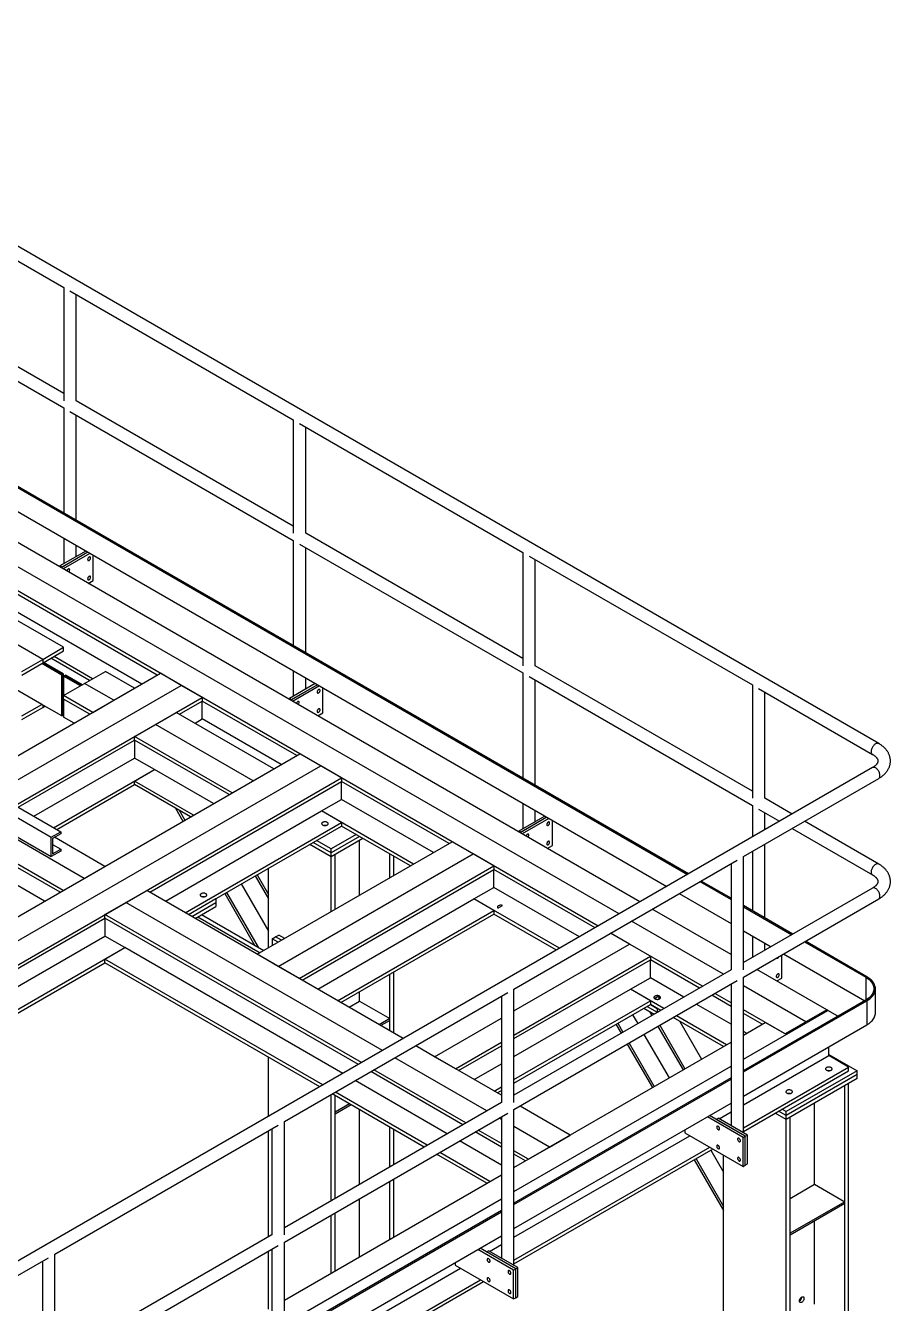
# Model space of a CAD drawing. Header units: millimetres. Extents: x 0 to 16187, y -20471 to 6290.
# Drawn here: x 320.3 to 466.8, y 1906.9 to 2123.3 of the extents above; entities that cross this region are included whole.
import ezdxf

# ---------------------------------------------------------------- set-up
doc = ezdxf.new("R2010")
doc.units = ezdxf.units.MM

msp = doc.modelspace()

# ---------------------------------------------------------------- linework, layer by layer
at = {"color": 7, "linetype": 'Continuous', "lineweight": 25}
for p, q in [((464.85302, 2001.71197), (240.5941, 2131.17388)), ((288.94071, 2100.82763), (326.7765, 2078.98549)), ((239.88987, 2090.71529), (432.46701, 1979.54287)), ((432.64379, 1979.64492), (240.06665, 2090.81734)), ((246.64274, 2082.73423), (428.9309, 1977.50152)), ((288.94071, 2080.41411), (326.7765, 2058.57197)), ((326.7765, 2061.00832), (289.99563, 2082.24147)), ((424.39104, 1974.88072), (242.92982, 2079.63605)), ((326.7765, 2078.98549), (326.7765, 2059.79025)), ((327.83159, 2078.3764), (365.66738, 2056.53427)), ((420.85551, 1972.8397), (239.39429, 2077.59503)), ((328.8865, 2059.79025), (328.8865, 2077.76741)), ((417.31998, 1970.79868), (235.85876, 2075.55401)), ((365.66738, 2038.5571), (328.8865, 2059.79025)), ((326.7765, 2058.57197), (326.7765, 2040.7608)), ((327.83159, 2057.96288), (365.66738, 2036.12075)), ((328.8865, 2039.54273), (328.8865, 2057.35389)), ((365.66738, 2056.53427), (365.66738, 2037.33902)), ((366.72246, 2055.92518), (404.55825, 2034.08305)), ((367.77738, 2037.33902), (367.77738, 2055.31619)), ((404.55825, 2016.10588), (367.77738, 2037.33902)), ((326.7765, 2036.474), (326.7765, 2032.17202)), ((328.8865, 2033.3901), (328.8865, 2035.25592)), ((365.66738, 2036.12075), (365.66738, 2018.30958)), ((366.72246, 2035.51166), (404.55825, 2013.66952)), ((367.77738, 2017.0915), (367.77738, 2034.90267)), ((342.6324, 2013.30249), (306.74681, 2034.0188)), ((330.50253, 2034.32301), (326.12154, 2031.79392)), ((330.85608, 2034.11891), (326.31622, 2031.4981)), ((330.85608, 2034.11891), (326.47509, 2031.58982)), ((331.20963, 2033.91481), (326.66978, 2031.294)), ((331.77839, 2029.3439), (331.77839, 2033.58647)), ((404.55825, 2034.08305), (404.55825, 2014.8878)), ((405.61333, 2033.47396), (443.44912, 2011.63182)), ((406.66825, 2014.8878), (406.66825, 2032.86497)), ((326.75794, 2018.0173), (302.36275, 2032.10034)), ((339.99745, 2011.78137), (306.74681, 2030.97655)), ((326.47509, 2031.58982), (326.12154, 2031.79392)), ((326.12154, 2031.79392), (326.12154, 2031.61049)), ((323.2224, 2015.97628), (298.82722, 2030.05932)), ((330.91311, 2028.84438), (331.77839, 2029.3439)), ((323.0633, 2008.33143), (298.66812, 2022.41447)), ((323.2224, 2015.97628), (326.75794, 2018.0173)), ((326.75794, 2017.40489), (326.75794, 2018.0173)), ((319.68687, 2013.93526), (323.2224, 2015.97628)), ((323.2224, 2015.97628), (323.2224, 2015.36387)), ((323.2224, 2015.36387), (323.3815, 2015.45572)), ((323.3815, 2015.45572), (326.75794, 2017.40489)), ((326.75794, 2013.50654), (323.3815, 2015.45572)), ((331.14085, 2012.38342), (324.6002, 2016.15926)), ((331.67127, 2012.68962), (325.13061, 2016.46546)), ((311.44968, 1995.30109), (343.16281, 2013.60869)), ((319.68687, 2013.32285), (323.0633, 2015.27203)), ((323.0633, 2015.27203), (323.2224, 2015.36387)), ((326.43974, 2013.32285), (323.0633, 2015.27203)), ((323.2224, 2015.36387), (326.59884, 2013.4147)), ((326.43974, 2013.32285), (326.59884, 2013.4147)), ((326.43974, 2006.38226), (326.43974, 2013.32285)), ((326.59884, 2013.4147), (326.75794, 2013.50654)), ((326.59884, 2013.4147), (326.59884, 2006.4741)), ((326.75794, 2013.13916), (326.75794, 2013.50654)), ((326.75794, 2013.13916), (326.91704, 2013.23101)), ((326.91704, 2013.23101), (327.07613, 2013.32285)), ((326.91704, 2013.23101), (329.76305, 2011.58803)), ((329.92215, 2011.67988), (327.07613, 2013.32285)), ((330.29347, 2011.89424), (333.829, 2013.93526)), ((338.77875, 2011.07783), (333.829, 2013.93526)), ((346.69835, 2011.56767), (343.16281, 2013.60869)), ((365.66738, 2014.02277), (365.66738, 2009.7208)), ((404.55825, 2013.66952), (404.55825, 1995.85836)), ((443.44912, 1993.65465), (406.66825, 2014.8878)), ((314.98521, 1993.26007), (346.69835, 2011.56767)), ((326.75794, 2013.13916), (326.75794, 2009.85322)), ((329.60396, 2011.49619), (326.75794, 2013.13916)), ((326.75794, 2009.85322), (330.29347, 2011.89424)), ((335.24322, 2009.03681), (330.29347, 2011.89424)), ((335.24322, 2009.03681), (338.77875, 2011.07783)), ((350.23388, 2009.52665), (346.69835, 2011.56767)), ((369.3934, 2011.87179), (365.01241, 2009.3427)), ((369.74695, 2011.66768), (365.2071, 2009.04688)), ((369.74695, 2011.66768), (365.36597, 2009.13859)), ((370.10051, 2011.46358), (365.56065, 2008.84278)), ((367.77738, 2010.93887), (367.77738, 2012.8047)), ((370.66927, 2006.89268), (370.66927, 2011.13524)), ((405.61333, 2013.06044), (443.44912, 1991.2183)), ((406.66825, 1994.64028), (406.66825, 2012.45145)), ((443.44912, 2011.63182), (443.44912, 1992.43658)), ((318.52075, 1991.21905), (350.23388, 2009.52665)), ((331.70768, 2006.99579), (326.75794, 2009.85322)), ((326.75794, 2009.24081), (326.75794, 2009.85322)), ((331.17727, 2006.68959), (326.75794, 2009.24081)), ((326.75794, 2009.24081), (326.75794, 2006.19856)), ((331.70768, 2006.99579), (335.24322, 2009.03681)), ((346.38024, 2006.68959), (350.23388, 2008.91425)), ((350.23388, 2009.52665), (350.23388, 2008.91425)), ((350.23388, 2005.872), (350.23388, 2008.91425)), ((366.24976, 1999.66848), (350.23388, 2008.91425)), ((365.36597, 2009.13859), (365.01241, 2009.3427)), ((365.01241, 2009.3427), (365.01241, 2009.15927)), ((444.50421, 2011.02273), (463.7981, 1999.8846)), ((445.55912, 1992.43658), (445.55912, 2010.41375)), ((319.68687, 2006.38226), (323.0633, 2008.33143)), ((319.68687, 2005.76985), (323.2224, 2007.81087)), ((326.43974, 2006.38226), (323.0633, 2008.33143)), ((323.2224, 2008.23958), (323.2224, 2007.81087)), ((323.2224, 2007.81087), (323.59372, 2008.02523)), ((342.31429, 2004.95477), (345.84982, 2006.99579)), ((362.39612, 1997.44381), (345.84982, 2006.99579)), ((369.80398, 2006.39316), (370.66927, 2006.89268)), ((326.43974, 2006.38226), (326.59884, 2006.4741)), ((326.59884, 2006.4741), (326.75794, 2006.56595)), ((328.54232, 2005.16846), (326.75794, 2006.19856)), ((338.77875, 2002.91375), (342.31429, 2004.95477)), ((358.86058, 1995.40279), (342.31429, 2004.95477)), ((349.01519, 2005.16846), (350.23388, 2005.872)), ((363.61481, 1998.14735), (350.23388, 2005.872)), ((355.32505, 1993.36177), (338.77875, 2002.91375)), ((338.77875, 2002.30134), (338.77875, 2002.91375)), ((319.05116, 1990.91285), (338.77875, 2002.30134)), ((354.79463, 1993.05557), (338.77875, 2002.30134)), ((338.77875, 2002.30134), (338.77875, 1999.25909)), ((259.31829, 1937.93825), (366.78018, 1999.97468)), ((302.57488, 1998.58748), (324.67197, 1985.8311)), ((304.16588, 1999.50594), (326.26296, 1986.74956)), ((321.68611, 1989.39172), (338.77875, 1999.25909)), ((342.15519, 1997.30992), (338.77875, 1999.25909)), ((370.31571, 1997.93366), (366.78018, 1999.97468)), ((262.85382, 1935.89723), (370.31571, 1997.93366)), ((463.7981, 1997.62993), (312.86616, 1910.49877)), ((325.06255, 1987.44255), (342.15519, 1997.30992)), ((338.77875, 1995.36075), (342.15519, 1997.30992)), ((352.15968, 1991.53445), (342.15519, 1997.30992)), ((358.86058, 1995.40279), (362.39612, 1997.44381)), ((373.85125, 1995.89264), (370.31571, 1997.93366)), ((266.38936, 1933.85621), (373.85125, 1995.89264)), ((325.59296, 1987.13635), (338.77875, 1994.74834)), ((348.78325, 1989.58527), (338.77875, 1995.36075)), ((338.77875, 1994.74834), (338.77875, 1995.36075)), ((348.25283, 1989.27907), (338.77875, 1994.74834)), ((341.35978, 1976.52331), (373.85125, 1995.28023)), ((355.32505, 1993.36177), (358.86058, 1995.40279)), ((373.85125, 1995.89264), (373.85125, 1995.28023)), ((373.85125, 1992.23798), (373.85125, 1995.28023)), ((392.05916, 1984.76903), (373.85125, 1995.28023)), ((441.94474, 1982.5779), (464.85302, 1995.80256)), ((370.47481, 1990.28881), (373.85125, 1992.23798)), ((389.42421, 1983.2479), (373.85125, 1992.23798)), ((450.18055, 1989.76868), (445.55912, 1992.43658)), ((310.95393, 1990.4842), (324.67197, 1982.56494)), ((343.99473, 1975.00218), (370.47481, 1990.28881)), ((345.68872, 1990.7593), (346.97067, 1988.53889)), ((346.31372, 1990.3985), (347.2832, 1988.71931)), ((373.85125, 1988.33964), (370.47481, 1990.28881)), ((386.04778, 1981.29873), (370.47481, 1990.28881)), ((408.28427, 1989.42056), (403.90329, 1986.89147)), ((404.55825, 1991.57155), (404.55825, 1987.26957)), ((406.66825, 1988.48765), (406.66825, 1990.35347)), ((443.44912, 1991.2183), (443.44912, 1985.88271)), ((444.50421, 1990.60921), (448.07038, 1988.55051)), ((445.55912, 1987.10079), (445.55912, 1990.00022)), ((330.22276, 1978.87053), (313.67646, 1988.4225)), ((347.37116, 1973.05301), (373.85125, 1988.33964)), ((347.90158, 1972.7468), (373.85125, 1987.72723)), ((373.85125, 1988.33964), (373.85125, 1987.72723)), ((385.51736, 1980.99253), (373.85125, 1987.72723)), ((408.63783, 1989.21646), (404.09797, 1986.59566)), ((408.63783, 1989.21646), (404.25684, 1986.68737)), ((408.99138, 1989.01236), (404.45152, 1986.39156)), ((409.56014, 1984.44145), (409.56014, 1988.68402)), ((450.18055, 1987.33233), (463.7981, 1979.47108)), ((464.85302, 1981.29845), (452.29072, 1988.55051)), ((326.68723, 1976.82951), (310.14093, 1986.38148)), ((326.15681, 1976.52331), (310.14093, 1985.76908)), ((324.67197, 1985.8311), (326.26296, 1986.74956)), ((324.67197, 1982.56494), (324.67197, 1985.8311)), ((326.26296, 1986.42295), (324.8841, 1985.62695)), ((324.8841, 1985.62695), (324.8841, 1983.01402)), ((333.75829, 1980.91155), (325.2371, 1985.83073)), ((326.26296, 1986.74956), (326.26296, 1986.42295)), ((372.08348, 1983.84929), (369.60861, 1985.27801)), ((376.32612, 1986.29852), (372.08348, 1983.84929)), ((376.8919, 1985.9719), (372.08348, 1983.19606)), ((377.45768, 1985.64528), (372.08348, 1982.54283)), ((376.90949, 1976.02331), (376.90949, 1985.32882)), ((404.25684, 1986.68737), (403.90329, 1986.89147)), ((403.90329, 1986.89147), (403.90329, 1986.70805)), ((326.26296, 1983.4834), (324.67197, 1982.56494)), ((324.8841, 1984.60602), (326.26296, 1983.81002)), ((324.8841, 1983.01402), (326.26296, 1983.81002)), ((326.26296, 1983.81002), (326.26296, 1983.4834)), ((359.56769, 1966.0121), (392.58958, 1985.07523)), ((363.10323, 1963.97108), (396.12511, 1983.03421)), ((372.08348, 1982.54283), (368.47705, 1984.62477)), ((372.08348, 1983.19606), (369.04283, 1984.95139)), ((372.08348, 1983.19606), (372.08348, 1983.84929)), ((372.08348, 1982.54283), (372.08348, 1983.19606)), ((372.75523, 1973.62511), (372.75523, 1982.93062)), ((382.01833, 1978.97258), (382.01833, 1983.01247)), ((396.12511, 1983.03421), (392.58958, 1985.07523)), ((399.66065, 1980.99319), (396.12511, 1983.03421)), ((408.69485, 1983.94193), (409.56014, 1984.44145)), ((443.44912, 1983.44636), (443.44912, 1973.40713)), ((445.55912, 1972.18906), (445.55912, 1984.66443)), ((323.52186, 1975.00218), (313.51736, 1980.77766)), ((330.22276, 1978.87053), (333.75829, 1980.91155)), ((366.63876, 1961.93006), (399.66065, 1980.99319)), ((372.08348, 1973.23731), (372.08348, 1982.54283)), ((382.69008, 1979.36037), (382.69008, 1982.62468)), ((399.66065, 1980.99319), (399.66065, 1980.38078)), ((403.05387, 1960.12668), (440.88966, 1981.96881)), ((439.83474, 1981.35982), (439.83474, 1963.38265)), ((441.94474, 1963.38265), (441.94474, 1982.5779)), ((326.68723, 1976.82951), (330.22276, 1978.87053)), ((359.22966, 1979.28637), (361.47688, 1975.39407)), ((359.54219, 1979.46678), (361.47688, 1976.1158)), ((361.47688, 1967.11425), (361.47688, 1980.58366)), ((367.16918, 1961.62386), (399.66065, 1980.38078)), ((399.66065, 1977.33854), (399.66065, 1980.38078)), ((416.78956, 1970.49247), (399.66065, 1980.38078)), ((337.29383, 1974.78849), (340.82936, 1976.82951)), ((384.29809, 1951.73555), (340.82936, 1976.82951)), ((354.35427, 1976.47186), (359.70861, 1967.19787)), ((356.86449, 1977.92099), (361.47688, 1969.9321)), ((396.28421, 1975.38936), (399.66065, 1977.33854)), ((414.15461, 1968.97135), (399.66065, 1977.33854)), ((434.57718, 1978.32469), (439.83474, 1975.28957)), ((439.83474, 1975.49367), (434.75396, 1978.42675)), ((463.7981, 1977.21641), (441.94474, 1964.60073)), ((333.75829, 1972.74747), (337.29383, 1974.78849)), ((380.76256, 1949.69453), (337.29383, 1974.78849)), ((347.90158, 1972.7468), (352.56733, 1975.44029)), ((348.46736, 1972.42019), (352.56733, 1974.78706)), ((352.56733, 1975.44029), (352.56733, 1974.78706)), ((352.56733, 1974.78706), (352.56733, 1974.13382)), ((354.04174, 1976.29144), (359.0835, 1967.55885)), ((369.80413, 1960.10273), (396.28421, 1975.38936)), ((399.66065, 1973.44019), (396.28421, 1975.38936)), ((410.77818, 1967.02217), (396.28421, 1975.38936)), ((400.34257, 1973.83386), (401.10004, 1974.27113)), ((431.04107, 1976.28334), (439.83474, 1971.20686)), ((441.94474, 1962.16438), (464.85302, 1975.38904)), ((450.32433, 1969.43816), (441.94474, 1974.27559)), ((266.91977, 1933.55001), (333.75829, 1972.13506)), ((377.22702, 1947.65351), (333.75829, 1972.74747)), ((333.75829, 1972.13506), (333.75829, 1972.74747)), ((376.69661, 1947.3473), (333.75829, 1972.13506)), ((333.75829, 1972.13506), (333.75829, 1969.09281)), ((349.03313, 1972.09357), (352.56733, 1974.13382)), ((349.50676, 1972.36699), (360.0396, 1966.28453)), ((349.50716, 1972.36722), (360.04001, 1966.28477)), ((350.13216, 1972.72803), (360.66501, 1966.64557)), ((373.18056, 1958.15356), (399.66065, 1973.44019)), ((373.71098, 1957.84736), (399.66065, 1972.82778)), ((399.66065, 1973.44019), (399.66065, 1972.82778)), ((410.24776, 1966.71597), (399.66065, 1972.82778)), ((439.83474, 1965.96526), (426.50122, 1973.66254)), ((441.94474, 1974.07149), (450.14755, 1969.33611)), ((438.53605, 1962.63294), (422.96568, 1971.62152)), ((441.94474, 1969.98879), (446.61144, 1967.29476)), ((269.55472, 1932.02888), (333.75829, 1969.09281)), ((337.13473, 1967.14364), (333.75829, 1969.09281)), ((362.11328, 1968.61995), (362.67896, 1968.94651)), ((363.09919, 1968.05079), (362.11328, 1968.61995)), ((362.11328, 1968.61995), (362.11328, 1967.48164)), ((362.67896, 1968.94651), (363.24465, 1969.27308)), ((363.66488, 1968.37736), (362.67896, 1968.94651)), ((364.23056, 1968.70392), (363.24465, 1969.27308)), ((422.64162, 1967.72656), (419.43015, 1969.5805)), ((435.00052, 1960.59192), (419.43015, 1969.5805)), ((443.44912, 1969.12033), (443.44912, 1965.46919)), ((445.55912, 1966.68727), (445.55912, 1967.90225)), ((452.25772, 1968.11793), (462.65679, 1962.11468)), ((462.83357, 1962.21673), (452.4345, 1968.21999)), ((272.93116, 1930.07971), (337.13473, 1967.14364)), ((333.75829, 1965.19447), (337.13473, 1967.14364)), ((374.06166, 1945.82618), (337.13473, 1967.14364)), ((363.10323, 1963.97108), (359.56769, 1966.0121)), ((403.05387, 1956.41879), (422.64162, 1967.72656)), ((403.05387, 1952.33675), (426.17715, 1965.68554)), ((426.17715, 1965.68554), (422.64162, 1967.72656)), ((426.17715, 1965.68554), (426.17715, 1965.07313)), ((448.45101, 1961.99023), (448.45101, 1965.92037)), ((448.72161, 1966.07658), (462.47944, 1958.13436)), ((273.46157, 1929.7735), (333.75829, 1964.58206)), ((370.68522, 1943.877), (333.75829, 1965.19447)), ((333.75829, 1964.58206), (333.75829, 1965.19447)), ((370.15481, 1943.5708), (333.75829, 1964.58206)), ((366.63876, 1961.93006), (363.10323, 1963.97108)), ((403.05387, 1951.72435), (426.17715, 1965.07313)), ((426.17715, 1962.03088), (426.17715, 1965.07313)), ((434.4701, 1960.28571), (426.17715, 1965.07313)), ((442.07159, 1964.67396), (441.94474, 1964.74718)), ((456.07009, 1956.59279), (444.18176, 1963.45578)), ((382.01833, 1953.05162), (382.01833, 1962.64309)), ((382.69008, 1952.66383), (382.69008, 1963.03088)), ((439.83474, 1963.38265), (403.05387, 1942.14951)), ((403.05387, 1939.71316), (440.88966, 1961.55529)), ((422.80072, 1960.08171), (426.17715, 1962.03088)), ((431.83515, 1958.76459), (426.17715, 1962.03088)), ((441.94474, 1935.76443), (441.94474, 1962.16438)), ((447.58573, 1961.49071), (448.45101, 1961.99023)), ((462.65679, 1962.11468), (462.65679, 1958.23674)), ((364.163, 1937.67545), (401.99878, 1959.51759)), ((376.90949, 1958.07568), (376.90949, 1959.69382)), ((403.05387, 1940.93143), (403.05387, 1960.12668)), ((403.05387, 1948.6821), (422.80072, 1960.08171)), ((426.17715, 1958.13254), (422.80072, 1960.08171)), ((428.45872, 1956.81541), (422.80072, 1960.08171)), ((439.83474, 1957.80118), (437.11069, 1959.37374)), ((439.83474, 1960.9463), (439.83474, 1936.98251)), ((452.53456, 1954.55177), (441.94474, 1960.66514)), ((464.29803, 1956.09301), (464.29803, 1960.17571)), ((375.11248, 1957.03829), (376.90949, 1958.07568)), ((376.90949, 1958.07568), (382.01833, 1955.1264)), ((400.94387, 1958.9086), (400.94387, 1940.93143)), ((403.05387, 1944.78375), (426.17715, 1958.13254)), ((403.05387, 1944.17134), (426.17715, 1957.52013)), ((425.61137, 1957.19351), (427.3262, 1956.20357)), ((426.17715, 1958.13254), (426.17715, 1957.52013)), ((426.17715, 1957.52013), (427.3262, 1956.8568)), ((427.9283, 1956.50921), (426.17715, 1957.52013)), ((426.85908, 1958.5262), (427.61654, 1958.96348)), ((427.61654, 1958.96348), (427.61654, 1958.42415)), ((439.83474, 1954.14652), (433.94533, 1957.54641)), ((439.83474, 1957.18877), (436.58028, 1959.06754)), ((462.65679, 1958.23674), (441.94474, 1946.27993)), ((441.94474, 1946.07583), (462.83357, 1958.13469)), ((462.83357, 1958.13469), (462.83357, 1954.05199)), ((382.01833, 1955.1264), (380.22132, 1954.08901)), ((382.01833, 1954.79979), (380.50421, 1953.9257)), ((382.01833, 1954.79979), (382.01833, 1955.1264)), ((389.61973, 1948.66343), (400.94387, 1955.20072)), ((423.15689, 1955.77657), (424.03239, 1954.26015)), ((425.0456, 1956.8669), (426.79675, 1955.85598)), ((425.99844, 1956.31683), (426.39756, 1955.62553)), ((426.62344, 1955.95603), (426.71009, 1955.80595)), ((427.3262, 1956.8568), (427.3262, 1956.20357)), ((427.3262, 1956.20357), (427.89198, 1956.53018)), ((427.3262, 1956.20357), (427.3262, 1956.16162)), ((438.55037, 1950.37722), (430.03847, 1955.29104)), ((439.08079, 1950.68343), (430.56889, 1955.59724)), ((448.99902, 1952.51075), (441.94474, 1956.5831)), ((441.94474, 1948.25471), (456.22919, 1956.50095)), ((445.09217, 1954.15372), (441.94474, 1955.97069)), ((456.07009, 1956.59279), (448.99902, 1952.51075)), ((456.07009, 1956.59279), (452.53456, 1954.55177)), ((456.22919, 1956.50095), (456.07009, 1956.59279)), ((457.93958, 1955.51356), (456.22919, 1956.50095)), ((420.33414, 1954.14703), (421.20964, 1952.63061)), ((420.64666, 1954.32745), (421.52217, 1952.81103)), ((427.45256, 1953.79822), (431.70816, 1946.4273)), ((427.76509, 1953.97864), (432.02069, 1946.60772)), ((431.14846, 1954.65025), (434.84912, 1948.24053)), ((441.94474, 1952.33675), (445.62259, 1954.45993)), ((441.94474, 1941.99313), (462.83357, 1954.05199)), ((442.45722, 1952.6326), (441.94474, 1952.92845)), ((448.99902, 1952.51075), (445.62259, 1954.45993)), ((448.99902, 1952.51075), (452.53456, 1954.55177)), ((389.61973, 1948.66343), (386.40826, 1950.51737)), ((400.94387, 1942.12614), (386.40826, 1950.51737)), ((393.15526, 1946.62241), (400.94387, 1951.11868)), ((393.68568, 1946.31621), (400.94387, 1950.50627)), ((403.05387, 1929.88553), (439.83474, 1951.11868)), ((422.26464, 1950.8033), (426.52024, 1943.43238)), ((422.57717, 1950.98371), (426.83277, 1943.61279)), ((425.08739, 1952.43284), (429.343, 1945.06192)), ((361.47688, 1938.56114), (361.47688, 1948.58046)), ((398.4431, 1939.48777), (382.87273, 1948.47635)), ((393.15526, 1946.62241), (389.61973, 1948.66343)), ((441.94474, 1940.51802), (456.38829, 1948.8561)), ((456.38829, 1948.8561), (456.38829, 1950.33121)), ((456.38829, 1949.0601), (461.17894, 1946.29452)), ((459.76472, 1946.90692), (456.38829, 1948.8561)), ((394.37715, 1937.14054), (378.80678, 1946.12913)), ((394.90757, 1937.44675), (379.33719, 1946.43533)), ((396.32063, 1944.79508), (400.94387, 1947.46402)), ((403.05387, 1925.80349), (439.83474, 1947.03664)), ((441.94474, 1936.61967), (459.76472, 1946.90692)), ((441.94474, 1936.00726), (459.76472, 1946.29452)), ((461.17894, 1946.29452), (449.15812, 1939.35505)), ((459.76472, 1946.29452), (459.76472, 1946.90692)), ((461.17894, 1945.64129), (461.17894, 1946.29452)), ((391.7422, 1935.61942), (376.17183, 1944.608)), ((439.83474, 1945.06186), (403.05387, 1923.82871)), ((403.05387, 1923.62461), (439.83474, 1944.85775)), ((461.17894, 1945.64129), (449.15812, 1938.70182)), ((461.17894, 1944.98805), (449.15812, 1938.04858)), ((459.76472, 1805.19627), (459.76472, 1944.17165)), ((461.17894, 1944.98805), (461.17894, 1945.64129)), ((372.08348, 1924.27068), (372.08348, 1942.24785)), ((387.83535, 1933.36404), (372.26498, 1942.35263)), ((372.75523, 1924.65848), (372.75523, 1942.06961)), ((388.36576, 1933.67024), (372.79539, 1942.65883)), ((399.69706, 1942.84591), (400.94387, 1943.56567)), ((400.22748, 1942.5397), (400.94387, 1942.95327)), ((459.09297, 1805.47382), (459.09297, 1943.78385)), ((400.94387, 1940.93143), (364.163, 1919.69828)), ((375.2012, 1940.65758), (372.75523, 1939.24555)), ((375.48409, 1940.49427), (372.75523, 1938.91894)), ((376.90949, 1927.05667), (376.90949, 1939.67141)), ((403.05387, 1919.5419), (439.83474, 1940.77505)), ((403.05387, 1913.3132), (403.05387, 1939.71316)), ((412.6007, 1935.3968), (404.0888, 1940.31061)), ((449.15812, 1939.35505), (448.45101, 1939.76325)), ((453.98412, 1927.05436), (453.98412, 1940.83458)), ((364.163, 1917.26193), (401.99878, 1939.10407)), ((364.163, 1918.48021), (364.163, 1937.67545)), ((372.75523, 1938.91894), (372.75523, 1939.24555)), ((400.94387, 1938.0441), (400.55327, 1938.26959)), ((400.94387, 1938.49508), (400.94387, 1914.53128)), ((441.8926, 1934.97812), (435.84284, 1938.47057)), ((442.24615, 1935.18222), (436.19639, 1938.67468)), ((437.2964, 1938.03965), (437.64996, 1938.24376)), ((442.24615, 1935.18222), (437.2964, 1938.03965)), ((442.59971, 1935.38633), (437.64996, 1938.24376)), ((437.82757, 1938.14122), (439.83474, 1939.29994)), ((449.15812, 1938.04858), (447.31946, 1939.11002)), ((449.15812, 1938.70182), (447.88524, 1939.43664)), ((449.15812, 1938.70182), (449.15812, 1939.35505)), ((449.15812, 1938.04858), (449.15812, 1938.70182)), ((449.15812, 1799.07321), (449.15812, 1938.04858)), ((449.82987, 1799.461), (449.82987, 1938.43638)), ((325.27212, 1915.22423), (363.10791, 1937.06636)), ((361.47688, 1918.14762), (361.47688, 1936.12479)), ((362.053, 1936.45738), (362.053, 1918.48021)), ((382.01833, 1930.00595), (382.01833, 1936.72213)), ((382.69008, 1930.39374), (382.69008, 1936.33434)), ((400.94387, 1933.34965), (396.48732, 1935.92237)), ((400.94387, 1933.96206), (397.01774, 1936.22857)), ((409.06517, 1933.35578), (403.05387, 1936.82602)), ((409.06517, 1933.35578), (412.6007, 1935.3968)), ((431.9931, 1936.24817), (431.9931, 1935.79373)), ((431.9931, 1935.79373), (441.8926, 1930.07888)), ((442.24615, 1935.18222), (442.59971, 1935.38633)), ((442.59971, 1930.48708), (442.59971, 1935.38633)), ((400.94387, 1930.30741), (393.85237, 1934.40124)), ((403.05387, 1918.0668), (432.87713, 1935.2834)), ((403.05387, 1914.16845), (436.25357, 1933.33422)), ((405.52963, 1931.31476), (409.06517, 1933.35578)), ((441.8926, 1934.97812), (442.24615, 1935.18222)), ((441.8926, 1930.07888), (441.8926, 1934.97812)), ((442.24615, 1930.28298), (442.24615, 1935.18222)), ((398.45742, 1927.23205), (389.94552, 1932.14587)), ((398.98783, 1927.53826), (390.47594, 1932.45207)), ((403.05387, 1913.55604), (436.78398, 1933.02802)), ((405.52963, 1931.31476), (403.05387, 1932.74398)), ((404.99922, 1931.00855), (403.05387, 1932.13158)), ((433.59131, 1931.18493), (438.55152, 1922.5936)), ((433.90384, 1931.36535), (438.55152, 1923.31532)), ((436.41406, 1932.81447), (438.55152, 1929.11229)), ((438.55152, 1805.19627), (438.55152, 1932.00764)), ((441.8926, 1930.07888), (442.24615, 1930.28298)), ((442.24615, 1930.28298), (442.59971, 1930.48708)), ((364.163, 1907.43431), (400.94387, 1928.66745)), ((382.01833, 1917.74197), (382.01833, 1927.5696)), ((382.69008, 1918.12977), (382.69008, 1927.95739)), ((449.82987, 1924.65616), (453.98412, 1927.05436)), ((453.98412, 1927.05436), (459.09297, 1924.10508)), ((364.163, 1903.35227), (400.94387, 1924.58541)), ((376.90949, 1914.7927), (376.90949, 1924.62032)), ((400.94387, 1922.61063), (364.163, 1901.37749)), ((364.163, 1901.17339), (400.94387, 1922.40653)), ((459.09297, 1924.10508), (449.82987, 1918.75761)), ((459.09297, 1923.77847), (449.82987, 1918.431)), ((459.09297, 1923.77847), (459.09297, 1924.10508)), ((372.08348, 1912.0067), (372.08348, 1921.83433)), ((372.75523, 1912.3945), (372.75523, 1922.22212)), ((453.98412, 1906.72249), (453.98412, 1920.82919)), ((362.053, 1918.48021), (325.27212, 1897.24706)), ((364.163, 1897.09068), (400.94387, 1918.32383)), ((449.82987, 1918.431), (449.82987, 1918.75761)), ((325.27212, 1894.81071), (363.10791, 1916.65284)), ((362.053, 1916.04385), (362.053, 1892.08006)), ((364.163, 1890.86198), (364.163, 1917.26193)), ((403.00173, 1912.5269), (396.95197, 1916.01935)), ((403.35528, 1912.731), (397.30552, 1916.22345)), ((398.93669, 1915.69), (400.94387, 1916.84872)), ((313.92108, 1908.67141), (324.21704, 1914.61514)), ((323.16212, 1914.00615), (323.16212, 1896.02898)), ((325.27212, 1896.02898), (325.27212, 1915.22423)), ((361.47688, 1905.88364), (361.47688, 1915.71127)), ((393.10223, 1913.79694), (393.10223, 1913.34251)), ((398.40553, 1915.58843), (398.75908, 1915.79253)), ((403.35528, 1912.731), (398.40553, 1915.58843)), ((403.70883, 1912.9351), (398.75908, 1915.79253)), ((364.163, 1895.61557), (393.98626, 1912.83217)), ((393.10223, 1913.34251), (403.00173, 1907.62765)), ((403.00173, 1912.5269), (403.35528, 1912.731)), ((403.00173, 1907.62765), (403.00173, 1912.5269)), ((403.35528, 1912.731), (403.70883, 1912.9351)), ((403.35528, 1907.83176), (403.35528, 1912.731)), ((403.70883, 1908.03586), (403.70883, 1912.9351)), ((364.163, 1891.71722), (397.36269, 1910.883)), ((364.163, 1891.10482), (397.89311, 1910.5768)), ((403.00173, 1907.62765), (403.35528, 1907.83176)), ((403.35528, 1907.83176), (403.70883, 1908.03586))]:
    msp.add_line(p, q, dxfattribs=at)
at = {"color": 7, "linetype": 'Continuous', "lineweight": 25, "flags": 128}
for points in [[(331.31878, 2033.16127), (331.31257, 2033.22128), (331.29427, 2033.27112), (331.26478, 2033.30829), (331.22559, 2033.33092), (331.17867, 2033.33788), (331.12636, 2033.32881), (331.07129, 2033.30419), (331.01622, 2033.26523), (330.96391, 2033.2139), (330.91698, 2033.15276), (330.87779, 2033.08488), (330.84831, 2033.01368), (330.83001, 2032.9427), (330.8238, 2032.87553), (330.83001, 2032.81552), (330.84831, 2032.76568), (330.87779, 2032.72851), (330.91698, 2032.70588), (330.96391, 2032.69892), (331.01622, 2032.70798), (331.07129, 2032.73261), (331.12636, 2032.77157), (331.17867, 2032.8229), (331.22559, 2032.88404), (331.26478, 2032.95191), (331.29427, 2033.02312), (331.31257, 2033.09409), (331.31878, 2033.16127)], [(327.78324, 2031.12025), (327.77704, 2031.18026), (327.75873, 2031.2301), (327.72925, 2031.26727), (327.69006, 2031.2899), (327.64313, 2031.29686), (327.59083, 2031.28779), (327.53575, 2031.26317), (327.48068, 2031.22421), (327.42837, 2031.17288), (327.38145, 2031.11174), (327.34226, 2031.04386), (327.31278, 2030.97266), (327.30041, 2030.92995)], [(331.31878, 2029.89511), (331.31257, 2029.95512), (331.29427, 2030.00496), (331.26478, 2030.04212), (331.22559, 2030.06475), (331.17867, 2030.07171), (331.12636, 2030.06265), (331.07129, 2030.03803), (331.01622, 2029.99907), (330.96391, 2029.94773), (330.91698, 2029.8866), (330.87779, 2029.81872), (330.84831, 2029.74751), (330.83001, 2029.67654), (330.8238, 2029.60936), (330.83001, 2029.54935), (330.84831, 2029.49951), (330.87779, 2029.46235), (330.91698, 2029.43972), (330.96391, 2029.43276), (331.01622, 2029.44182), (331.07129, 2029.46645), (331.12636, 2029.5054), (331.17867, 2029.55674), (331.22559, 2029.61788), (331.26478, 2029.68575), (331.29427, 2029.75696), (331.31257, 2029.82793), (331.31878, 2029.89511)], [(370.20965, 2010.71005), (370.20344, 2010.77006), (370.18514, 2010.8199), (370.15565, 2010.85706), (370.11647, 2010.87969), (370.06954, 2010.88665), (370.01723, 2010.87759), (369.96216, 2010.85297), (369.90709, 2010.81401), (369.85478, 2010.76267), (369.80786, 2010.70154), (369.76867, 2010.63366), (369.73918, 2010.56245), (369.72088, 2010.49148), (369.71467, 2010.4243), (369.72088, 2010.36429), (369.73918, 2010.31445), (369.76867, 2010.27729), (369.80786, 2010.25466), (369.85478, 2010.2477), (369.90709, 2010.25676), (369.96216, 2010.28139), (370.01723, 2010.32034), (370.06954, 2010.37168), (370.11647, 2010.43282), (370.15565, 2010.50069), (370.18514, 2010.5719), (370.20344, 2010.64287), (370.20965, 2010.71005)], [(366.67411, 2008.66903), (366.66791, 2008.72904), (366.64961, 2008.77888), (366.62012, 2008.81604), (366.58093, 2008.83867), (366.53401, 2008.84563), (366.4817, 2008.83657), (366.42663, 2008.81195), (366.37156, 2008.77299), (366.31925, 2008.72165), (366.27232, 2008.66052), (366.23313, 2008.59264), (366.20365, 2008.52143), (366.19128, 2008.47872)], [(370.20965, 2007.44388), (370.20344, 2007.5039), (370.18514, 2007.55373), (370.15565, 2007.5909), (370.11647, 2007.61353), (370.06954, 2007.62049), (370.01723, 2007.61143), (369.96216, 2007.5868), (369.90709, 2007.54784), (369.85478, 2007.49651), (369.80786, 2007.43537), (369.76867, 2007.3675), (369.73918, 2007.29629), (369.72088, 2007.22532), (369.71467, 2007.15814), (369.72088, 2007.09813), (369.73918, 2007.04829), (369.76867, 2007.01112), (369.80786, 2006.98849), (369.85478, 2006.98154), (369.90709, 2006.9906), (369.96216, 2007.01522), (370.01723, 2007.05418), (370.06954, 2007.10552), (370.11647, 2007.16665), (370.15565, 2007.23453), (370.18514, 2007.30574), (370.20344, 2007.37671), (370.20965, 2007.44388)], [(464.32556, 2001.65974), (464.22819, 2001.59615), (464.13248, 2001.51892), (464.04008, 2001.42936), (463.95256, 2001.329), (463.87143, 2001.21955), (463.79806, 2001.1029), (463.73372, 2000.98104), (463.67951, 2000.85605), (463.63635, 2000.73008), (463.60498, 2000.60526), (463.58595, 2000.48376), (463.57956, 2000.36763), (463.58595, 2000.25887), (463.60498, 2000.15935), (463.63635, 2000.07075), (463.67951, 1999.9946), (463.73372, 1999.93221), (463.79804, 1999.88464)], [(464.85308, 2001.71193), (464.85306, 2001.71194), (464.7797, 2001.74389), (464.69856, 2001.75965), (464.61104, 2001.75897), (464.51864, 2001.74185), (464.42293, 2001.70858), (464.32556, 2001.65974)], [(464.32556, 1997.5777), (464.22819, 1997.62654), (464.13248, 1997.6598), (464.04008, 1997.67693), (463.95256, 1997.67761), (463.87143, 1997.66185), (463.7981, 1997.62993)], [(464.85302, 1995.80256), (464.85306, 1995.80259), (464.9174, 1995.85017), (464.97161, 1995.91256), (465.01477, 1995.98871), (465.04614, 1996.0773), (465.06518, 1996.17683), (465.07156, 1996.28559), (465.06518, 1996.40172), (465.04614, 1996.52322), (465.01477, 1996.64803), (464.97161, 1996.77401), (464.9174, 1996.899), (464.85306, 1997.02086), (464.7797, 1997.13751), (464.69856, 1997.24696), (464.61104, 1997.34732), (464.51864, 1997.43688), (464.42293, 1997.51411), (464.32556, 1997.5777)], [(371.41173, 1988.36005), (371.33604, 1988.39653), (371.25028, 1988.42462), (371.15721, 1988.44342), (371.05982, 1988.45232), (370.96124, 1988.45105), (370.86464, 1988.43963), (370.77313, 1988.41844), (370.68964, 1988.38815), (370.61686, 1988.34975), (370.55712, 1988.30446), (370.51236, 1988.25374), (370.484, 1988.19922), (370.47296, 1988.14266), (370.47959, 1988.08586), (370.50369, 1988.03067), (370.54446, 1987.97884), (370.60062, 1987.93205), (370.67034, 1987.8918), (370.75139, 1987.85938), (370.84117, 1987.83584), (370.93678, 1987.82193), (371.03516, 1987.81811), (371.13315, 1987.82448), (371.22758, 1987.84085), (371.31544, 1987.86669), (371.39389, 1987.90117), (371.46041, 1987.94319), (371.51287, 1987.99139), (371.54958, 1988.04422), (371.56936, 1988.09998), (371.57158, 1988.15689), (371.55615, 1988.21311), (371.52358, 1988.26684), (371.47492, 1988.31635), (371.41173, 1988.36005)], [(409.10052, 1988.25882), (409.09432, 1988.31884), (409.07601, 1988.36867), (409.04653, 1988.40584), (409.00734, 1988.42847), (408.96041, 1988.43543), (408.90811, 1988.42637), (408.85303, 1988.40174), (408.79796, 1988.36279), (408.74565, 1988.31145), (408.69873, 1988.25031), (408.65954, 1988.18244), (408.63006, 1988.11123), (408.61175, 1988.04026), (408.60555, 1987.97308), (408.61175, 1987.91307), (408.63006, 1987.86323), (408.65954, 1987.82606), (408.69873, 1987.80344), (408.74565, 1987.79648), (408.79796, 1987.80554), (408.85303, 1987.83016), (408.90811, 1987.86912), (408.96041, 1987.92046), (409.00734, 1987.98159), (409.04653, 1988.04947), (409.07601, 1988.12068), (409.09432, 1988.19165), (409.10052, 1988.25882)], [(405.56499, 1986.2178), (405.55878, 1986.27782), (405.54048, 1986.32765), (405.51099, 1986.36482), (405.47181, 1986.38745), (405.42488, 1986.39441), (405.37257, 1986.38535), (405.3175, 1986.36072), (405.26243, 1986.32176), (405.21012, 1986.27043), (405.16319, 1986.20929), (405.12401, 1986.14142), (405.09452, 1986.07021), (405.08216, 1986.0275)], [(409.10052, 1984.99266), (409.09432, 1985.05267), (409.07601, 1985.10251), (409.04653, 1985.13968), (409.00734, 1985.16231), (408.96041, 1985.16927), (408.90811, 1985.16021), (408.85303, 1985.13558), (408.79796, 1985.09662), (408.74565, 1985.04529), (408.69873, 1984.98415), (408.65954, 1984.91628), (408.63006, 1984.84507), (408.61175, 1984.77409), (408.60555, 1984.70692), (408.61175, 1984.64691), (408.63006, 1984.59707), (408.65954, 1984.5599), (408.69873, 1984.53727), (408.74565, 1984.53031), (408.79796, 1984.53937), (408.85303, 1984.564), (408.90811, 1984.60296), (408.96041, 1984.65429), (409.00734, 1984.71543), (409.04653, 1984.7833), (409.07601, 1984.85451), (409.09432, 1984.92548), (409.10052, 1984.99266)], [(464.32556, 1981.24622), (464.22819, 1981.18263), (464.13248, 1981.1054), (464.04008, 1981.01584), (463.95256, 1980.91548), (463.87143, 1980.80603), (463.79806, 1980.68938), (463.73372, 1980.56752), (463.67951, 1980.44253), (463.63635, 1980.31655), (463.60498, 1980.19174), (463.58595, 1980.07024), (463.57956, 1979.95411), (463.58595, 1979.84535), (463.60498, 1979.74582), (463.63635, 1979.65723), (463.67951, 1979.58108), (463.73372, 1979.51869), (463.79804, 1979.47112)], [(464.85308, 1981.29841), (464.85306, 1981.29842), (464.7797, 1981.33037), (464.69856, 1981.34613), (464.61104, 1981.34545), (464.51864, 1981.32832), (464.42293, 1981.29506), (464.32556, 1981.24622)], [(464.32556, 1977.16418), (464.22819, 1977.21302), (464.13248, 1977.24628), (464.04008, 1977.26341), (463.95256, 1977.26409), (463.87143, 1977.24833), (463.7981, 1977.21641)], [(464.85302, 1975.38904), (464.85306, 1975.38907), (464.9174, 1975.43665), (464.97161, 1975.49904), (465.01477, 1975.57519), (465.04614, 1975.66378), (465.06518, 1975.76331), (465.07156, 1975.87207), (465.06518, 1975.9882), (465.04614, 1976.1097), (465.01477, 1976.23451), (464.97161, 1976.36049), (464.9174, 1976.48548), (464.85306, 1976.60734), (464.7797, 1976.72399), (464.69856, 1976.83344), (464.61104, 1976.9338), (464.51864, 1977.02336), (464.42293, 1977.10059), (464.32556, 1977.16418)], [(350.83492, 1976.27721), (350.75923, 1976.31369), (350.67347, 1976.34178), (350.5804, 1976.36058), (350.48301, 1976.36948), (350.38443, 1976.36821), (350.28783, 1976.35679), (350.19632, 1976.3356), (350.11283, 1976.30531), (350.04005, 1976.26691), (349.98032, 1976.22162), (349.93555, 1976.1709), (349.90719, 1976.11638), (349.89615, 1976.05982), (349.90279, 1976.00302), (349.92688, 1975.94783), (349.96766, 1975.896), (350.02381, 1975.84921), (350.09353, 1975.80896), (350.17458, 1975.77654), (350.26436, 1975.753), (350.35997, 1975.73909), (350.45835, 1975.73527), (350.55634, 1975.74164), (350.65078, 1975.75801), (350.73863, 1975.78385), (350.81708, 1975.81833), (350.88361, 1975.86035), (350.93607, 1975.90855), (350.97278, 1975.96138), (350.99256, 1976.01714), (350.99477, 1976.07405), (350.97934, 1976.13027), (350.94678, 1976.184), (350.89812, 1976.23351), (350.83492, 1976.27721)], [(401.10004, 1974.27113), (401.0123, 1974.29665), (400.91809, 1974.31275), (400.82043, 1974.31892), (400.72242, 1974.31495), (400.6272, 1974.30099), (400.5378, 1974.27747), (400.45708, 1974.24514), (400.3876, 1974.20503), (400.3316, 1974.15843), (400.29085, 1974.10682), (400.26666, 1974.05185), (400.2598, 1973.99527), (400.27048, 1973.93889), (400.29837, 1973.88451), (400.34257, 1973.83386)], [(447.53464, 1965.39135), (447.55041, 1965.37484), (447.5896, 1965.35221), (447.63653, 1965.34525), (447.68884, 1965.35431), (447.74391, 1965.37894), (447.79898, 1965.4179), (447.85129, 1965.46923), (447.89821, 1965.53037), (447.9374, 1965.59824), (447.95318, 1965.63297)], [(447.99139, 1962.54144), (447.98519, 1962.60145), (447.96689, 1962.65129), (447.9374, 1962.68845), (447.89821, 1962.71108), (447.85129, 1962.71804), (447.79898, 1962.70898), (447.74391, 1962.68436), (447.68884, 1962.6454), (447.63653, 1962.59406), (447.5896, 1962.53293), (447.55041, 1962.46505), (447.52093, 1962.39384), (447.50262, 1962.32287), (447.49642, 1962.2557), (447.50262, 1962.19568), (447.52093, 1962.14584), (447.55041, 1962.10868), (447.5896, 1962.08605), (447.63653, 1962.07909), (447.68884, 1962.08815), (447.74391, 1962.11278), (447.79898, 1962.15173), (447.85129, 1962.20307), (447.89821, 1962.26421), (447.9374, 1962.33208), (447.96689, 1962.40329), (447.98519, 1962.47426), (447.99139, 1962.54144)], [(462.65679, 1962.11468), (462.86106, 1961.98911), (463.05127, 1961.85637), (463.22666, 1961.71701), (463.38656, 1961.57156), (463.53031, 1961.42061), (463.65737, 1961.26474), (463.76722, 1961.10457), (463.85943, 1960.94074), (463.93364, 1960.77389), (463.98955, 1960.60467), (464.02695, 1960.43377), (464.04569, 1960.26184), (464.04569, 1960.08958), (464.02695, 1959.91766), (463.98955, 1959.74675), (463.93364, 1959.57754), (463.85943, 1959.41069), (463.76722, 1959.24685), (463.65737, 1959.08669), (463.53031, 1958.93082), (463.38656, 1958.77986), (463.22666, 1958.63441), (463.05127, 1958.49505), (462.86106, 1958.36232), (462.65679, 1958.23674)], [(462.83357, 1958.13469), (463.04059, 1958.26165), (463.23395, 1958.39559), (463.41295, 1958.53603), (463.57694, 1958.68245), (463.72531, 1958.83432), (463.85753, 1958.99108), (463.97311, 1959.15217), (464.07164, 1959.31699), (464.15274, 1959.48494), (464.21613, 1959.65542), (464.26158, 1959.82779), (464.28891, 1960.00143), (464.29803, 1960.17571), (464.28891, 1960.34999), (464.26158, 1960.52363), (464.21613, 1960.69601), (464.15274, 1960.86648), (464.07164, 1961.03444), (463.97311, 1961.19926), (463.85753, 1961.36034), (463.72531, 1961.51711), (463.57694, 1961.66898), (463.41295, 1961.8154), (463.23395, 1961.95583), (463.04059, 1962.08978), (462.83357, 1962.21673)], [(427.61654, 1958.96348), (427.5288, 1958.989), (427.4346, 1959.0051), (427.33693, 1959.01126), (427.23892, 1959.0073), (427.1437, 1958.99334), (427.0543, 1958.96981), (426.97358, 1958.93748), (426.90411, 1958.89738), (426.84811, 1958.85078), (426.80736, 1958.79917), (426.78317, 1958.7442), (426.7763, 1958.68762), (426.78699, 1958.63124), (426.81487, 1958.57686), (426.85908, 1958.5262)], [(426.93729, 1958.91833), (426.8741, 1958.87463), (426.82544, 1958.82512), (426.79287, 1958.7714), (426.77744, 1958.71517), (426.77966, 1958.65827), (426.79944, 1958.6025), (426.83615, 1958.54967), (426.88861, 1958.50147), (426.95513, 1958.45946), (427.03358, 1958.42497), (427.12144, 1958.39913), (427.21587, 1958.38276), (427.31386, 1958.37639), (427.41224, 1958.38022), (427.50785, 1958.39413), (427.59763, 1958.41767), (427.67868, 1958.45008), (427.7484, 1958.49033), (427.80456, 1958.53712), (427.84533, 1958.58895), (427.86943, 1958.64415), (427.87606, 1958.70094), (427.86502, 1958.75751), (427.83666, 1958.81202), (427.7919, 1958.86274), (427.73216, 1958.90803), (427.65938, 1958.94643), (427.57589, 1958.97672), (427.48438, 1958.99791), (427.38778, 1959.00933), (427.2892, 1959.01061), (427.19181, 1959.0017), (427.09874, 1958.9829), (427.01298, 1958.95481), (426.93729, 1958.91833)], [(462.83357, 1954.05199), (463.04059, 1954.17895), (463.23395, 1954.31289), (463.41295, 1954.45332), (463.57694, 1954.59974), (463.72531, 1954.75161), (463.85753, 1954.90838), (463.97311, 1955.06946), (464.07164, 1955.23428), (464.15274, 1955.40224), (464.21613, 1955.57271), (464.26158, 1955.74509), (464.28891, 1955.91873), (464.29803, 1956.09301)], [(456.79487, 1946.82528), (456.71918, 1946.86176), (456.63342, 1946.88986), (456.54035, 1946.90866), (456.44296, 1946.91756), (456.34438, 1946.91628), (456.24779, 1946.90486), (456.15627, 1946.88367), (456.07278, 1946.85339), (456, 1946.81498), (455.94027, 1946.7697), (455.8955, 1946.71898), (455.86714, 1946.66446), (455.8561, 1946.6079), (455.86274, 1946.5511), (455.88683, 1946.4959), (455.92761, 1946.44408), (455.98376, 1946.39729), (456.05348, 1946.35704), (456.13454, 1946.32462), (456.22431, 1946.30108), (456.31993, 1946.28717), (456.41831, 1946.28334), (456.51629, 1946.28972), (456.61073, 1946.30609), (456.69858, 1946.33193), (456.77703, 1946.36641), (456.84356, 1946.40843), (456.89602, 1946.45663), (456.93273, 1946.50946), (456.95251, 1946.56522), (456.95472, 1946.62213), (456.93929, 1946.67835), (456.90673, 1946.73208), (456.85807, 1946.78159), (456.79487, 1946.82528)], [(450.07736, 1942.94734), (450.00167, 1942.98382), (449.91591, 1943.01192), (449.82284, 1943.03072), (449.72545, 1943.03962), (449.62687, 1943.03834), (449.53027, 1943.02693), (449.43876, 1943.00573), (449.35527, 1942.97545), (449.28249, 1942.93705), (449.22275, 1942.89176), (449.17799, 1942.84104), (449.14963, 1942.78652), (449.13859, 1942.72996), (449.14522, 1942.67316), (449.16931, 1942.61797), (449.21009, 1942.56614), (449.26625, 1942.51935), (449.33597, 1942.4791), (449.41702, 1942.44668), (449.5068, 1942.42314), (449.60241, 1942.40923), (449.70079, 1942.4054), (449.79877, 1942.41178), (449.89321, 1942.42815), (449.98107, 1942.45399), (450.05952, 1942.48847), (450.12604, 1942.53049), (450.1785, 1942.57869), (450.21521, 1942.63152), (450.23499, 1942.68728), (450.2372, 1942.74419), (450.22178, 1942.80041), (450.18921, 1942.85414), (450.14055, 1942.90365), (450.07736, 1942.94734)], [(437.89745, 1936.46793), (437.89124, 1936.53511), (437.87294, 1936.60608), (437.84345, 1936.67729), (437.80426, 1936.74517), (437.75734, 1936.8063), (437.70503, 1936.85764), (437.64996, 1936.8966), (437.59489, 1936.92122), (437.54258, 1936.93028), (437.49565, 1936.92332), (437.45646, 1936.90069), (437.42698, 1936.86353), (437.40868, 1936.81369), (437.40247, 1936.75368), (437.40868, 1936.6865), (437.42698, 1936.61553), (437.45646, 1936.54432), (437.49565, 1936.47645), (437.54258, 1936.41531), (437.59489, 1936.36397), (437.64996, 1936.32502), (437.70503, 1936.30039), (437.75734, 1936.29133), (437.80426, 1936.29829), (437.84345, 1936.32092), (437.87294, 1936.35808), (437.89124, 1936.40792), (437.89745, 1936.46793)], [(437.89745, 1933.20177), (437.89124, 1933.26895), (437.87294, 1933.33992), (437.84345, 1933.41113), (437.80426, 1933.479), (437.75734, 1933.54014), (437.70503, 1933.59148), (437.64996, 1933.63043), (437.59489, 1933.65506), (437.54258, 1933.66412), (437.49565, 1933.65716), (437.45646, 1933.63453), (437.42698, 1933.59736), (437.40868, 1933.54753), (437.40247, 1933.48751), (437.40868, 1933.42034), (437.42698, 1933.34937), (437.45646, 1933.27816), (437.49565, 1933.21028), (437.54258, 1933.14915), (437.59489, 1933.09781), (437.64996, 1933.05885), (437.70503, 1933.03423), (437.75734, 1933.02517), (437.80426, 1933.03212), (437.84345, 1933.05475), (437.87294, 1933.09192), (437.89124, 1933.14176), (437.89745, 1933.20177)], [(441.43298, 1934.42691), (441.42677, 1934.49409), (441.40847, 1934.56506), (441.37899, 1934.63627), (441.3398, 1934.70415), (441.29287, 1934.76528), (441.24056, 1934.81662), (441.18549, 1934.85558), (441.13042, 1934.8802), (441.07811, 1934.88926), (441.03119, 1934.8823), (440.992, 1934.85967), (440.96251, 1934.82251), (440.94421, 1934.77267), (440.938, 1934.71266), (440.94421, 1934.64548), (440.96251, 1934.57451), (440.992, 1934.5033), (441.03119, 1934.43543), (441.07811, 1934.37429), (441.13042, 1934.32295), (441.18549, 1934.284), (441.24056, 1934.25937), (441.29287, 1934.25031), (441.3398, 1934.25727), (441.37899, 1934.2799), (441.40847, 1934.31706), (441.42677, 1934.3669), (441.43298, 1934.42691)], [(441.43298, 1931.16075), (441.42677, 1931.22793), (441.40847, 1931.2989), (441.37899, 1931.37011), (441.3398, 1931.43798), (441.29287, 1931.49912), (441.24056, 1931.55045), (441.18549, 1931.58941), (441.13042, 1931.61404), (441.07811, 1931.6231), (441.03119, 1931.61614), (440.992, 1931.59351), (440.96251, 1931.55634), (440.94421, 1931.50651), (440.938, 1931.44649), (440.94421, 1931.37932), (440.96251, 1931.30835), (440.992, 1931.23714), (441.03119, 1931.16926), (441.07811, 1931.10812), (441.13042, 1931.05679), (441.18549, 1931.01783), (441.24056, 1930.99321), (441.29287, 1930.98415), (441.3398, 1930.9911), (441.37899, 1931.01373), (441.40847, 1931.0509), (441.42677, 1931.10074), (441.43298, 1931.16075)], [(399.00657, 1914.01671), (399.00037, 1914.08389), (398.98206, 1914.15486), (398.95258, 1914.22607), (398.91339, 1914.29394), (398.86647, 1914.35508), (398.81416, 1914.40642), (398.75908, 1914.44537), (398.70401, 1914.47), (398.6517, 1914.47906), (398.60478, 1914.4721), (398.56559, 1914.44947), (398.53611, 1914.41231), (398.5178, 1914.36247), (398.5116, 1914.30245), (398.5178, 1914.23528), (398.53611, 1914.16431), (398.56559, 1914.0931), (398.60478, 1914.02522), (398.6517, 1913.96409), (398.70401, 1913.91275), (398.75908, 1913.87379), (398.81416, 1913.84917), (398.86647, 1913.84011), (398.91339, 1913.84707), (398.95258, 1913.8697), (398.98206, 1913.90686), (399.00037, 1913.9567), (399.00657, 1914.01671)], [(402.54211, 1911.97569), (402.5359, 1912.04287), (402.5176, 1912.11384), (402.48811, 1912.18505), (402.44892, 1912.25292), (402.402, 1912.31406), (402.34969, 1912.36539), (402.29462, 1912.40435), (402.23955, 1912.42898), (402.18724, 1912.43804), (402.14031, 1912.43108), (402.10113, 1912.40845), (402.07164, 1912.37128), (402.05334, 1912.32145), (402.04713, 1912.26143), (402.05334, 1912.19426), (402.07164, 1912.12329), (402.10113, 1912.05208), (402.14031, 1911.9842), (402.18724, 1911.92307), (402.23955, 1911.87173), (402.29462, 1911.83277), (402.34969, 1911.80815), (402.402, 1911.79909), (402.44892, 1911.80604), (402.48811, 1911.82867), (402.5176, 1911.86584), (402.5359, 1911.91568), (402.54211, 1911.97569)], [(399.00657, 1910.75055), (399.00037, 1910.81772), (398.98206, 1910.8887), (398.95258, 1910.95991), (398.91339, 1911.02778), (398.86647, 1911.08892), (398.81416, 1911.14025), (398.75908, 1911.17921), (398.70401, 1911.20384), (398.6517, 1911.2129), (398.60478, 1911.20594), (398.56559, 1911.18331), (398.53611, 1911.14614), (398.5178, 1911.0963), (398.5116, 1911.03629), (398.5178, 1910.96912), (398.53611, 1910.89814), (398.56559, 1910.82693), (398.60478, 1910.75906), (398.6517, 1910.69792), (398.70401, 1910.64659), (398.75908, 1910.60763), (398.81416, 1910.583), (398.86647, 1910.57394), (398.91339, 1910.5809), (398.95258, 1910.60353), (398.98206, 1910.6407), (399.00037, 1910.69054), (399.00657, 1910.75055)], [(402.54211, 1908.70953), (402.5359, 1908.7767), (402.5176, 1908.84768), (402.48811, 1908.91888), (402.44892, 1908.98676), (402.402, 1909.0479), (402.34969, 1909.09923), (402.29462, 1909.13819), (402.23955, 1909.16282), (402.18724, 1909.17188), (402.14031, 1909.16492), (402.10113, 1909.14229), (402.07164, 1909.10512), (402.05334, 1909.05528), (402.04713, 1908.99527), (402.05334, 1908.92809), (402.07164, 1908.85712), (402.10113, 1908.78591), (402.14031, 1908.71804), (402.18724, 1908.6569), (402.23955, 1908.60557), (402.29462, 1908.56661), (402.34969, 1908.54198), (402.402, 1908.53292), (402.44892, 1908.53988), (402.48811, 1908.56251), (402.5176, 1908.59968), (402.5359, 1908.64952), (402.54211, 1908.70953)], [(452.19868, 1907.73313), (452.19243, 1907.64933), (452.17388, 1907.56101), (452.14363, 1907.47101), (452.10265, 1907.38221), (452.05225, 1907.29748), (451.99406, 1907.21953), (451.92995, 1907.15088), (451.86198, 1907.09372), (451.79232, 1907.0499), (451.72323, 1907.02082), (451.65692, 1907.00742), (451.59552, 1907.01013), (451.54101, 1907.02886), (451.49514, 1907.06301), (451.45938, 1907.11148), (451.43488, 1907.17272), (451.42243, 1907.24475), (451.42243, 1907.32527), (451.43488, 1907.41167), (451.45938, 1907.5012), (451.49514, 1907.59096), (451.54101, 1907.67807), (451.59552, 1907.75974), (451.65692, 1907.83334), (451.72323, 1907.8965), (451.79232, 1907.94719), (451.86198, 1907.98379), (451.92995, 1908.00511), (451.99406, 1908.01048), (452.05225, 1907.99972), (452.10265, 1907.97317), (452.14363, 1907.93169), (452.17388, 1907.87662), (452.19243, 1907.80971), (452.19868, 1907.73313)]]:
    msp.add_lwpolyline(points, dxfattribs=at)
at = {"color": 7, "linetype": 'Continuous', "lineweight": 25}
for centre, radius, start, end in [((327.23948, 2031.14649), 0.54439, 313.232442, 357.2370848), ((366.13035, 2008.69527), 0.54439, 313.232442, 357.2370848), ((371.02282, 1986.9027), 0.93798, 81.0787148, 98.9212852), ((405.02123, 1986.24405), 0.54439, 313.232442, 357.2370848), ((350.44601, 1974.81986), 0.93798, 81.0787148, 98.9212852), ((350.44601, 1974.82049), 0.93736, 81.0731147, 98.926886), ((443.87919, 1963.814), 0.58245, 314.1643974, 337.5899249), ((456.40597, 1945.36857), 0.93736, 81.0723649, 98.9276346), ((456.40597, 1945.36793), 0.93798, 81.0787148, 98.9212852), ((449.68845, 1941.48999), 0.93798, 81.0787148, 98.9212852), ((449.68845, 1941.49063), 0.93736, 81.0730606, 98.9269399), ((450.97023, 1907.99327), 0.84029, 302.4306189, 357.5747572), ((450.97022, 1907.99328), 0.84031, 302.4308687, 357.5691316)]:
    msp.add_arc(centre, radius, start, end, dxfattribs=at)
for points, knots in [([(464.85302, 1995.80256), (464.89541, 1995.82747), (465.01621, 1995.89847), (465.20714, 1996.0225), (465.4216, 1996.17721), (465.62351, 1996.34043), (465.81207, 1996.51145), (465.98639, 1996.68973), (466.1457, 1996.87454), (466.28937, 1997.06509), (466.4169, 1997.26056), (466.52799, 1997.46008), (466.62246, 1997.66285), (466.70028, 1997.86809), (466.76151, 1998.07509), (466.80627, 1998.28317), (466.83474, 1998.49173), (466.84708, 1998.70021), (466.84348, 1998.90805), (466.82412, 1999.11471), (466.78918, 1999.31967), (466.73883, 1999.52249), (466.67318, 1999.72278), (466.59232, 1999.92021), (466.49632, 2000.11441), (466.38519, 2000.30502), (466.259, 2000.49164), (466.11782, 2000.67382), (465.96182, 2000.85104), (465.79127, 2001.02276), (465.60658, 2001.18836), (465.40835, 2001.34729), (465.19707, 2001.49882), (465.01041, 2001.61957), (464.89298, 2001.68851), (464.85302, 2001.71197)], [0, 0, 0, 0, 0.0180637287, 0.0514825822, 0.0849124082, 0.1182565258, 0.1514456313, 0.1844028473, 0.2170503232, 0.2493177194, 0.2811506413, 0.3125170062, 0.3434100209, 0.3738476506, 0.4038694774, 0.4335322588, 0.4629053189, 0.4920664626, 0.52109865, 0.5500809327, 0.5790776201, 0.608173857, 0.6374512362, 0.6669853255, 0.6968427397, 0.7270777498, 0.7577286609, 0.7888144766, 0.820332633, 0.8522586762, 0.8845485226, 0.9171433145, 0.9499760837, 0.9829788379, 1, 1, 1, 1]), ([(463.7981, 1999.8846), (463.8248, 1999.86892), (463.90231, 1999.82336), (464.02117, 1999.7459), (464.14989, 1999.65239), (464.26492, 1999.55818), (464.36639, 1999.46424), (464.45434, 1999.37143), (464.52908, 1999.28055), (464.5911, 1999.19223), (464.6411, 1999.10689), (464.67991, 1999.02452), (464.70841, 1998.94446), (464.72727, 1998.86498), (464.73646, 1998.78275), (464.73433, 1998.69989), (464.72065, 1998.61634), (464.69722, 1998.53536), (464.66433, 1998.45454), (464.62018, 1998.36972), (464.56309, 1998.28027), (464.49137, 1998.18627), (464.40695, 1998.09143), (464.30951, 1997.99612), (464.19893, 1997.90088), (464.07491, 1997.80643), (463.94202, 1997.71558), (463.84484, 1997.65775), (463.7981, 1997.62993)], [0, 0, 0, 0, 0.019075792, 0.05539662, 0.091600719, 0.127740636, 0.163882888, 0.200114262, 0.236583624, 0.27350414, 0.311181374, 0.350058938, 0.390796621, 0.434405974, 0.482443409, 0.536784506, 0.584686426, 0.627532447, 0.667197789, 0.704796044, 0.744636753, 0.782945393, 0.82029277, 0.85708352, 0.893578746, 0.929950764, 0.966308043, 1, 1, 1, 1]), ([(464.85302, 1975.38904), (464.89541, 1975.41395), (465.01621, 1975.48495), (465.20714, 1975.60898), (465.4216, 1975.76369), (465.62351, 1975.92691), (465.81207, 1976.09793), (465.98639, 1976.27621), (466.1457, 1976.46102), (466.28937, 1976.65157), (466.4169, 1976.84704), (466.52799, 1977.04656), (466.62246, 1977.24933), (466.70028, 1977.45457), (466.76151, 1977.66157), (466.80627, 1977.86965), (466.83474, 1978.07821), (466.84708, 1978.28669), (466.84348, 1978.49453), (466.82412, 1978.70119), (466.78918, 1978.90615), (466.73883, 1979.10897), (466.67318, 1979.30926), (466.59232, 1979.50669), (466.49632, 1979.70089), (466.38519, 1979.8915), (466.259, 1980.07812), (466.11782, 1980.2603), (465.96182, 1980.43752), (465.79127, 1980.60924), (465.60658, 1980.77484), (465.40835, 1980.93376), (465.19707, 1981.0853), (465.01041, 1981.20605), (464.89298, 1981.27499), (464.85302, 1981.29845)], [0, 0, 0, 0, 0.018063729, 0.051482582, 0.084912408, 0.118256526, 0.151445631, 0.184402847, 0.217050323, 0.249317719, 0.281150641, 0.312517006, 0.343410021, 0.373847651, 0.403869477, 0.433532259, 0.462905319, 0.492066463, 0.52109865, 0.550080933, 0.57907762, 0.608173857, 0.637451236, 0.666985326, 0.69684274, 0.72707775, 0.757728661, 0.788814477, 0.820332633, 0.852258676, 0.884548523, 0.917143315, 0.949976084, 0.982978838, 1, 1, 1, 1]), ([(463.7981, 1979.47108), (463.8248, 1979.4554), (463.90231, 1979.40984), (464.02117, 1979.33238), (464.14989, 1979.23887), (464.26492, 1979.14466), (464.36639, 1979.05072), (464.45434, 1978.95791), (464.52908, 1978.86703), (464.5911, 1978.77871), (464.6411, 1978.69337), (464.67991, 1978.611), (464.70841, 1978.53094), (464.72727, 1978.45146), (464.73646, 1978.36923), (464.73433, 1978.28637), (464.72065, 1978.20282), (464.69722, 1978.12184), (464.66433, 1978.04102), (464.62018, 1977.9562), (464.56309, 1977.86675), (464.49137, 1977.77275), (464.40695, 1977.67791), (464.30951, 1977.5826), (464.19893, 1977.48735), (464.07491, 1977.39291), (463.94202, 1977.30206), (463.84484, 1977.24423), (463.7981, 1977.21641)], [0, 0, 0, 0, 0.019075792, 0.05539662, 0.091600719, 0.127740636, 0.163882888, 0.200114262, 0.236583624, 0.27350414, 0.311181374, 0.350058938, 0.390796621, 0.434405974, 0.482443409, 0.536784506, 0.584686426, 0.627532447, 0.667197789, 0.704796044, 0.744636753, 0.782945393, 0.82029277, 0.85708352, 0.893578746, 0.929950764, 0.966308043, 1, 1, 1, 1])]:
    msp.add_open_spline(points, degree=3, knots=knots, dxfattribs=at)

doc.saveas('drawing.dxf')
